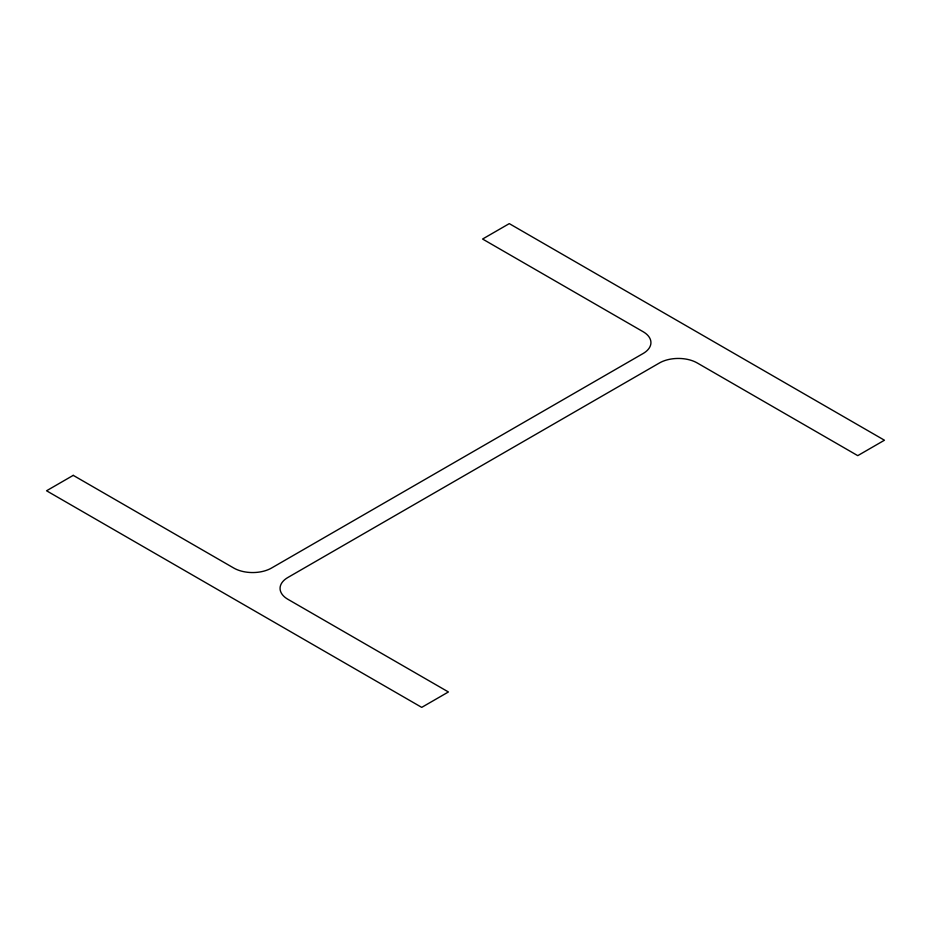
<?xml version="1.0" encoding="UTF-8"?>
<svg xmlns="http://www.w3.org/2000/svg" width="931" height="931" viewBox="0 0 931 931"><rect width="100%" height="100%" fill="white"/><g stroke="black" fill="none" stroke-linecap="round" stroke-linejoin="round"><path stroke-width="1.4" d="M73.246 475.357L46.55 490.777L421.72 707.374L448.416 691.966L287.9 599.296A26.708 15.42 0 0 1 287.9 577.476L659.462 362.962A26.708 15.42 0 0 1 697.238 362.962L857.754 455.643L884.45 440.223L509.28 223.626L482.584 239.034L643.1 331.704A26.708 15.42 0 0 1 643.1 353.524L271.538 568.038A26.708 15.42 0 0 1 233.762 568.038L73.246 475.357"/></g></svg>
